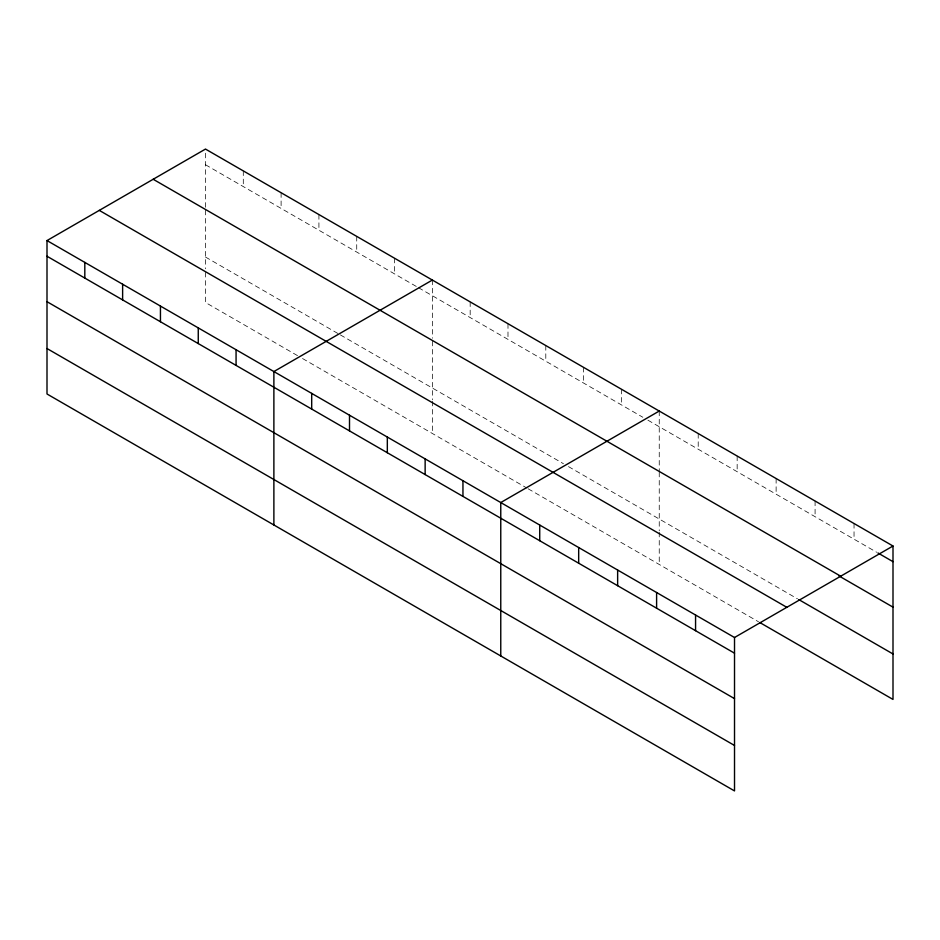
<?xml version="1.0" encoding="UTF-8"?>
<svg xmlns="http://www.w3.org/2000/svg" width="940" height="940" viewBox="0 0 940 940"><rect width="100%" height="100%" fill="white"/><g stroke="black" fill="none" stroke-linecap="round" stroke-linejoin="round"><path stroke-width="0.7" stroke-dasharray="4.7 3.53" d="M205.484 207.27L205.484 149.072M205.484 164.747L417.243 286.994M418.5 287.722L642.854 417.266M647.895 420.168L876.668 552.25M205.484 257.031L339.093 334.17M340.351 334.899L563.448 463.702M568.489 466.616L797.484 598.827M297.498 355.614L205.484 302.492L205.484 270.226M302.539 358.528L526.894 488.06M528.151 488.788L758.533 621.786M854.037 523.521L854.037 539.184M815.086 501.02L815.086 516.695M776.123 478.531L776.123 494.205M737.16 456.041L737.16 471.704M698.209 433.54L698.209 449.214M659.245 411.05L659.245 470.717M659.245 472.174L659.245 530.748M659.245 532.205L659.245 564.47M621.434 389.219L621.434 404.893M583.611 367.387L583.611 383.062M545.799 345.556L545.799 361.23M507.988 323.724L507.988 339.399M470.176 301.893L470.176 317.567M432.365 280.061L432.365 338.259M432.365 341.185L432.365 399.759M432.365 401.215L432.365 433.481M394.553 258.23L394.553 273.904M356.73 236.398L356.73 252.073M318.919 214.567L318.919 230.241M281.107 192.735L281.107 208.41M243.296 170.904L243.296 186.578M205.484 210.196L205.484 268.769"/><path stroke-width="1.41" d="M759.779 622.515L893 699.431L893 546.011L205.484 149.072L47 240.57L47 393.989L734.516 790.928L734.516 637.508L47 240.57M432.365 280.061L273.881 371.559L273.881 524.978M659.245 411.05L500.762 502.548L500.762 655.967M734.516 637.508L893 546.011M877.925 552.967L893 561.673M153.185 179.27L840.701 576.208M838.962 575.938L893 607.134M798.741 599.556L893 653.97M99.299 210.384L786.815 607.311M47 256.244L734.516 653.183M47 301.693L734.516 698.632M47 348.529L734.516 745.467M695.565 615.019L695.565 630.681M656.602 592.517L656.602 608.192M617.639 570.028L617.639 585.702M578.676 547.538L578.676 563.201M539.725 525.049L539.725 540.712M462.95 480.716L462.95 496.39M425.139 458.885L425.139 474.559M387.327 437.053L387.327 452.728M349.504 415.221L349.504 430.896M311.692 393.39L311.692 409.065M236.069 349.727L236.069 365.402M198.258 327.896L198.258 343.57M160.446 306.064L160.446 321.738M122.623 284.233L122.623 299.907M84.812 262.401L84.812 278.076"/></g></svg>
